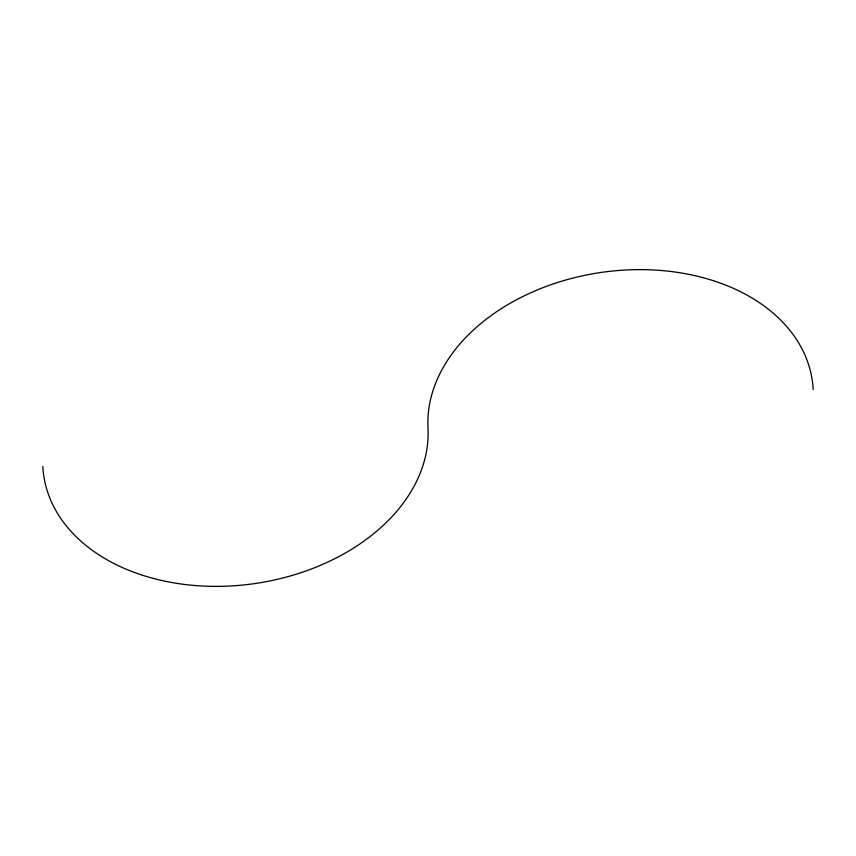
<?xml version="1.0" encoding="UTF-8"?>
<svg xmlns="http://www.w3.org/2000/svg" width="856" height="856" viewBox="0 0 856 856"><rect width="100%" height="100%" fill="white"/><g stroke="black" fill="none" stroke-linecap="round" stroke-linejoin="round"><path stroke-width="1.28" d="M42.8 466.424A193.766 137.73 -8.4 0 0 242.772 585.044A193.766 137.73 -8.4 0 0 428 428A193.766 137.73 -8.4 0 1 613.228 270.956A193.766 137.73 -8.4 0 1 813.2 389.576"/></g></svg>
